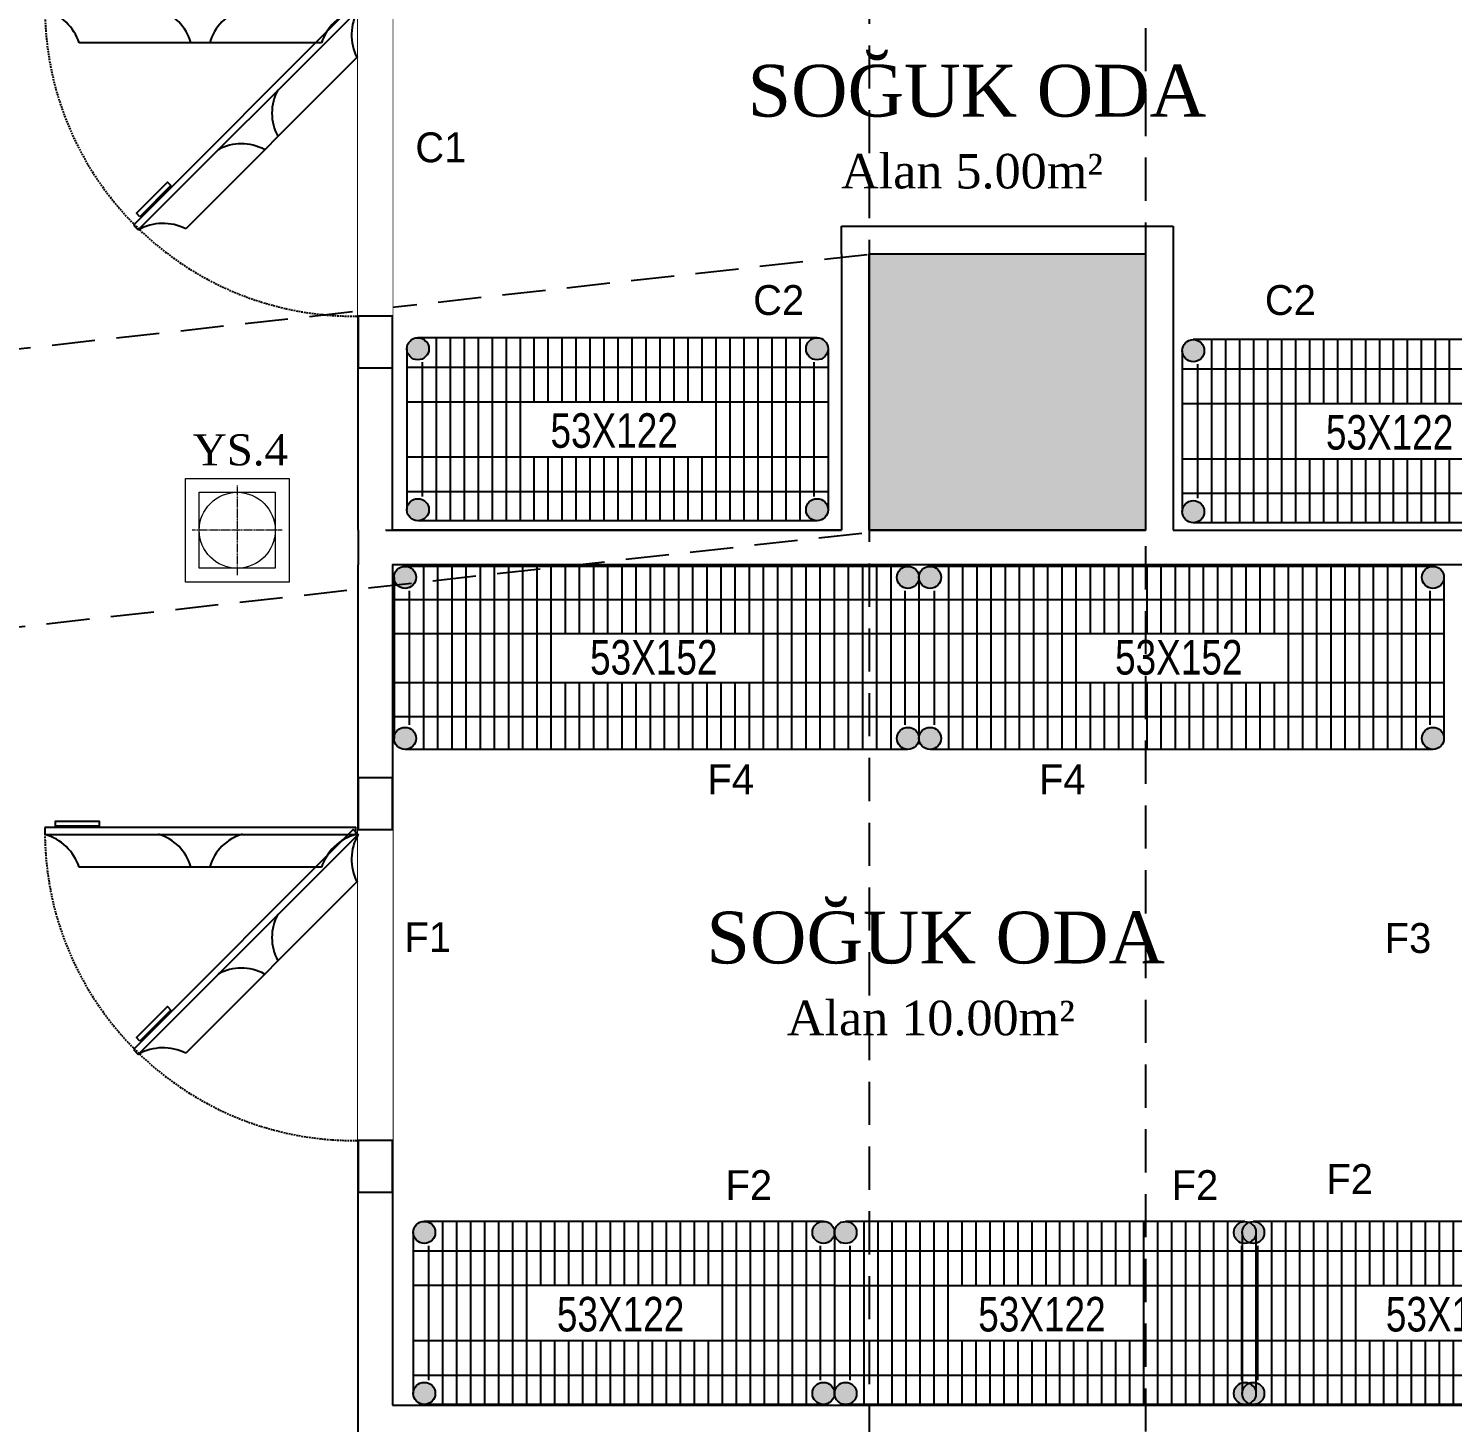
# Model space of a CAD drawing. Header units: millimetres. Extents: x -29311 to -3405, y 28913 to 42880.
# Drawn here: x -23835.2 to -23422.9, y 40024.5 to 40428 of the extents above; entities that cross this region are included whole.
import ezdxf
from ezdxf.enums import TextEntityAlignment as Align

# ---------------------------------------------------------------- set-up
doc = ezdxf.new("R2010")
doc.units = ezdxf.units.MM
doc.set_wipeout_variables(frame=1)
for name, pattern in [('DASHED', [0.75, 0.5, -0.25]), ('DASHED2', [0.375, 0.25, -0.125]), ('HIDDEN', [0.375, 0.25, -0.125])]:
    doc.linetypes.add(name, pattern=pattern)
for name, color, linetype in [('A-BA', 1, 'Continuous'), ('A-BA-HIDDEN', 136, 'HIDDEN'), ('A-MERDIVEN', 125, 'Continuous'), ('A-TEFRIS', 251, 'Continuous'), ('A-YAZI', 136, 'Continuous'), ('Duvar-200 cm', 7, 'Continuous'), ('Kıtc-002 Çizgi', 7, 'Continuous'), ('Kıtc-034 Soğuk Oda', 1, 'Continuous'), ('YRNO', 7, 'Continuous')]:
    doc.layers.add(name, color=color, linetype=linetype)
for name, color, linetype, lineweight in [('continious2', 253, 'Continuous', 25), ('PLAN', 253, 'Continuous', 15), ('s-depo', 140, 'Continuous', 25), ('tarama-betonarme', 252, 'Continuous', 13), ('yerizg-a', 7, 'Continuous', 15), ('yerizg-b', 7, 'Continuous', 9)]:
    doc.layers.add(name, color=color, linetype=linetype, lineweight=lineweight)
doc.styles.add('ROMANS', font='romans')
doc.styles.add('style1', font='turkce.shx', dxfattribs={"height": 100})
doc.styles.add('TAKSİM', font='GOTHIC.TTF', dxfattribs={"height": 20})
doc.styles.add('YAZ-50', font='times.ttf', dxfattribs={"width": 0.9})

# ---------------------------------------------------------------- blocks, each defined once
blk = doc.blocks.new('Y-SIFON')
at = {"layer": 'yerizg-a', "color": 0, "linetype": 'Continuous'}
blk.add_circle((0, 0), 11, dxfattribs=at)
at = {"layer": 'yerizg-b', "color": 0, "linetype": 'DASHED2'}
for points in [[(0, 13), (0, -13)], [(-13, 0), (13, 0)]]:
    blk.add_lwpolyline(points, dxfattribs=at)
blk = doc.blocks.new('1bs-yk33a')
at = {"layer": 'yerizg-a', "color": 0}
blk.add_lwpolyline([(0, 0), (30, 0), (30, -30), (0, -30)], close=True, dxfattribs=at)
at = {"layer": 'yerizg-b', "color": 0}
blk.add_lwpolyline([(4, -4), (26, -4), (26, -26), (4, -26)], close=True, dxfattribs=at)
at = {"layer": 'PLAN', "color": 0, "linetype": 'Continuous'}
blk.add_blockref('Y-SIFON', (15, -15), dxfattribs=at)
at = {"layer": 'YRNO', "linetype": 'Continuous', "style": 'ROMANS', "width": 0.8}
blk.add_attdef('YRNO', text='', height=10, dxfattribs=at).set_placement((16, -40), align=Align.MIDDLE)
blk = doc.blocks.new('A$C60E3056A')
at = {"layer": 'Kıtc-034 Soğuk Oda', "color": 3}
blk.add_line((13.32, 80.05), (13.32, 9.95), dxfattribs=at)
for points in [[(1.83, 0), (3.83, 0), (3.83, 90), (1.83, 90)], [(1.44, 3.03), (0, 3.03), (0, 15.75), (1.44, 15.75)]]:
    blk.add_lwpolyline(points, close=True, dxfattribs=at)
for centre, radius, start, end in [((17.93, 93.95), 14.65, 195.6381, 251.6489), ((17.17, 61.16), 14, 196.3254, 253.6365), ((17.17, 28.84), 14, 106.3635, 163.6746), ((17.93, -3.95), 14.65, 108.3511, 164.3619)]:
    blk.add_arc(centre, radius, start, end, dxfattribs=at)
blk = doc.blocks.new('A$C4A7C2E03')
at = {"layer": 'Kıtc-034 Soğuk Oda', "color": 254}
blk.add_line((80.05, 0), (9.95, 0), dxfattribs=at)
for points in [[(3.03, 11.89), (3.03, 13.32), (15.75, 13.32), (15.75, 11.89)], [(0, 11.49), (0, 9.49), (90, 9.49), (90, 11.49)]]:
    blk.add_lwpolyline(points, close=True, dxfattribs=at)
for centre, radius, start, end in [((-3.95, -4.61), 14.65, 18.3511, 74.3619), ((28.84, -3.84), 14, 16.3635, 73.6746), ((61.16, -3.84), 14, 106.3254, 163.6365), ((93.95, -4.61), 14.65, 105.6381, 161.6489)]:
    blk.add_arc(centre, radius, start, end, dxfattribs=at)
blk = doc.blocks.new('A$C65962AFD')
at = {"color": 3}
blk.add_wipeout([(90.69, 105), (90.69, 15), (100.69, 15), (100.69, 105)], dxfattribs=at).dxf.layer = 'Kıtc-034 Soğuk Oda'
at = {"layer": 'Kıtc-002 Çizgi', "color": 254, "linetype": 'DASHED'}
blk.add_arc((89.46, 104.46), 89.47, 180.9342, 270.7837, dxfattribs=at)
at = {"layer": 'Kıtc-034 Soğuk Oda'}
for points in [[(100.69, 105), (100.69, 120), (90.69, 120), (90.69, 105)], [(100.69, 0), (100.69, 15), (90.69, 15), (90.69, 0)]]:
    blk.add_lwpolyline(points, close=True, dxfattribs=at)
at = {"layer": 'Kıtc-002 Çizgi'}
blk.add_blockref('A$C4A7C2E03', (0, 94.09), dxfattribs=at)
at = {"layer": 'Kıtc-002 Çizgi', "rotation": 315}
blk.add_blockref('A$C60E3056A', (24.34, 42.65), dxfattribs=at)
blk = doc.blocks.new('53x122 tel')
at = {"lineweight": -2}
h = blk.add_hatch(color=256, dxfattribs=at)
h.paths.add_polyline_path([(-3.2, 46.6, 1), (3.2, 46.6, 1)])
h.paths.add_polyline_path([(3.2, 0, 1), (-3.2, 0, 1)])
h = blk.add_hatch(color=256, dxfattribs=at)
h.paths.add_polyline_path([(112.4, 46.6, 1), (118.8, 46.6, 1)])
h.paths.add_polyline_path([(112.4, 0, 1), (118.8, 0, 1)])
for p, q in [((115.6, 49.8), (0, 49.8)), ((-3.2, 46.59), (-3.2, 0)), ((118.8, 46.59), (118.8, 0)), ((115.6, -3.2), (0, -3.2))]:
    blk.add_line(p, q)
for centre in [(0, 46.6), (115.6, 46.6), (0, 0), (115.6, 0)]:
    blk.add_circle(centre, 3.2)
at = {"layer": 'continious2'}
for p, q in [((5.28, 49.8), (5.28, -3.2)), ((9.33, 49.8), (9.33, -3.2)), ((13.38, 49.8), (13.38, -3.2)), ((17.43, 49.8), (17.43, -3.2)), ((21.48, 49.8), (21.48, -3.2)), ((25.53, 49.8), (25.53, -3.2)), ((29.58, 49.8), (29.58, -3.2)), ((33.63, 49.8), (33.63, 31.3)), ((37.68, 49.8), (37.68, 31.3)), ((41.73, 49.8), (41.73, 31.3)), ((45.78, 49.8), (45.78, 31.3)), ((49.83, 49.8), (49.83, 31.3)), ((53.88, 49.8), (53.88, 31.3)), ((57.93, 49.8), (57.93, 31.3)), ((61.98, 49.8), (61.98, 31.3)), ((66.03, 49.8), (66.03, 31.3)), ((70.08, 49.8), (70.08, 31.3)), ((74.13, 49.8), (74.13, 31.3)), ((78.18, 49.8), (78.18, 31.3)), ((82.23, 49.8), (82.23, 31.3)), ((86.28, 49.8), (86.28, -3.2)), ((90.33, 49.8), (90.33, -3.2)), ((94.38, 49.8), (94.38, -3.2)), ((98.43, 49.8), (98.43, -3.2)), ((102.48, 49.8), (102.48, -3.2)), ((106.53, 49.8), (106.53, -3.2)), ((110.58, 49.8), (110.58, -3.2)), ((-3.2, 41.3), (118.8, 41.3)), ((1.23, 42.71), (1.23, 3.89)), ((114.63, 42.71), (114.63, 3.89)), ((-3.2, 31.3), (118.8, 31.3)), ((-3.2, 15.3), (118.8, 15.3)), ((33.63, 15.3), (33.63, -3.2)), ((37.68, 15.3), (37.68, -3.2)), ((41.73, 15.3), (41.73, -3.2)), ((45.78, 15.3), (45.78, -3.2)), ((49.83, 15.3), (49.83, -3.2)), ((53.88, 15.3), (53.88, -3.2)), ((57.93, 15.3), (57.93, -3.2)), ((61.98, 15.3), (61.98, -3.2)), ((66.03, 15.3), (66.03, -3.2)), ((70.08, 15.3), (70.08, -3.2)), ((74.13, 15.3), (74.13, -3.2)), ((78.18, 15.3), (78.18, -3.2)), ((82.23, 15.3), (82.23, -3.2)), ((-3.2, 5.3), (118.8, 5.3))]:
    blk.add_line(p, q, dxfattribs=at)
at = {"style": 'style1', "width": 0.8}
blk.add_text('53X122', height=10, dxfattribs=at).set_placement((38.41, 17.95))
blk = doc.blocks.new('53x152 tel')
at = {"lineweight": -2}
h = blk.add_hatch(color=256, dxfattribs=at)
h.paths.add_polyline_path([(3.2, 46.6, 1), (-3.2, 46.6, 1)])
h.paths.add_polyline_path([(-3.2, 0, 1), (3.2, 0, 1)])
h = blk.add_hatch(color=256, dxfattribs=at)
h.paths.add_polyline_path([(142.4, 46.6, 1), (148.8, 46.6, 1)])
h.paths.add_polyline_path([(142.4, 0, 1), (148.8, 0, 1)])
for p, q in [((145.6, 49.8), (0, 49.8)), ((-3.2, 46.59), (-3.2, 0)), ((148.8, 46.59), (148.8, 0)), ((145.6, -3.2), (0, -3.2))]:
    blk.add_line(p, q)
for centre in [(0, 46.6), (145.6, 46.6), (0, 0), (145.6, 0)]:
    blk.add_circle(centre, 3.2)
at = {"layer": 'continious2'}
for p, q in [((5.33, 49.8), (5.33, -3.2)), ((9.43, 49.8), (9.43, -3.2)), ((13.53, 49.8), (13.53, -3.2)), ((17.63, 49.8), (17.63, -3.2)), ((21.73, 49.8), (21.73, -3.2)), ((25.83, 49.8), (25.83, -3.2)), ((29.93, 49.8), (29.93, -3.2)), ((34.03, 49.8), (34.03, -3.2)), ((38.13, 49.8), (38.13, -3.2)), ((42.23, 49.8), (42.23, -3.2)), ((46.33, 49.8), (46.33, 30.38)), ((50.43, 49.8), (50.43, 30.38)), ((54.53, 49.8), (54.53, 30.38)), ((58.63, 49.8), (58.63, 30.38)), ((62.73, 49.8), (62.73, 30.38)), ((66.83, 49.8), (66.83, 30.38)), ((70.93, 49.8), (70.93, 30.38)), ((75.03, 49.8), (75.03, 30.38)), ((79.13, 49.8), (79.13, 30.38)), ((83.23, 49.8), (83.23, 30.38)), ((87.33, 49.8), (87.33, 30.38)), ((91.43, 49.8), (91.43, 30.38)), ((95.53, 49.8), (95.53, 30.38)), ((99.63, 49.8), (99.63, 30.38)), ((103.73, 49.8), (103.73, -3.2)), ((107.83, 49.8), (107.83, -3.2)), ((111.93, 49.8), (111.93, -3.2)), ((116.03, 49.8), (116.03, -3.2)), ((120.13, 49.8), (120.13, -3.2)), ((124.23, 49.8), (124.23, -3.2)), ((128.33, 49.8), (128.33, -3.2)), ((132.43, 49.8), (132.43, -3.2)), ((136.53, 49.8), (136.53, -3.2)), ((140.63, 49.8), (140.63, -3.2)), ((1.23, 42.71), (1.23, 3.89)), ((144.73, 42.71), (144.73, 3.89)), ((-3.2, 40.23), (148.8, 40.23)), ((-3.2, 30.38), (148.8, 30.38)), ((-3.2, 16.21), (148.8, 16.21)), ((46.33, 16.21), (46.33, -3.2)), ((50.43, 16.21), (50.43, -3.2)), ((54.53, 16.21), (54.53, -3.2)), ((58.63, 16.21), (58.63, -3.2)), ((62.73, 16.21), (62.73, -3.2)), ((66.83, 16.21), (66.83, -3.2)), ((70.93, 16.21), (70.93, -3.2)), ((75.03, 16.21), (75.03, -3.2)), ((79.13, 16.21), (79.13, -3.2)), ((83.23, 16.21), (83.23, -3.2)), ((87.33, 16.21), (87.33, -3.2)), ((91.43, 16.21), (91.43, -3.2)), ((95.53, 16.21), (95.53, -3.2)), ((99.63, 16.21), (99.63, -3.2)), ((-3.2, 6.37), (148.8, 6.37))]:
    blk.add_line(p, q, dxfattribs=at)
at = {"style": 'style1', "width": 0.8}
blk.add_text('53X152', height=10, dxfattribs=at).set_placement((53.57, 18.48))
blk = doc.blocks.new('2. bodrum kat kirişileri')
at = {"layer": 'A-BA-HIDDEN', "ltscale": 50}
for points in [[(146.63, -21214.56), (3432.13, -21214.56), (3432.13, -22464.94)], [(146.63, -21294.56), (3352.13, -21294.56), (3352.13, -22464.94)], [(2947.78, -22074.94), (3352.63, -22029.94)], [(2964.86, -22153.54), (3352.13, -22110.49)]]:
    blk.add_lwpolyline(points, dxfattribs=at)

msp = doc.modelspace()

# ---------------------------------------------------------------- hatches: boundary and pattern name
at = {"layer": 'tarama-betonarme'}
h = msp.add_hatch(dxfattribs=at)
h.set_pattern_fill('ANSI35', color=256, scale=25, style=0)
h.set_pattern_definition([(45, (-75202.6075, 54657.0166), (-4.4194174, 4.4194174), []), (45, (-75198.188, 54657.0166), (-4.4194174, 4.4194174), [7.8125, -1.5625, 0, -1.5625])])
h.paths.add_polyline_path([(-24504.05, 40282.77), (-24200.05, 40282.77), (-24200.05, 40317.77), (-24504.05, 40317.77)])
h.paths.add_polyline_path([(-24014.05, 39847.77), (-23979.05, 39847.77), (-23979.05, 40317.77), (-24014.05, 40317.77)])
h.paths.add_polyline_path([(-23591.79, 40362.77), (-23511.79, 40362.77), (-23511.79, 40282.77), (-23591.79, 40282.77)])
h.paths.add_polyline_path([(-23591.79, 39927.77), (-23511.79, 39927.77), (-23511.79, 39847.77), (-23591.79, 39847.77)])
h.paths.add_polyline_path([(-24307.28, 41178.15), (-24227.28, 41178.15), (-24227.28, 41098.15), (-24307.28, 41098.15)])

# ---------------------------------------------------------------- linework, layer by layer
at = {"layer": 'A-BA'}
msp.add_lwpolyline([(-23591.79, 40362.77), (-23511.79, 40362.77), (-23511.79, 40282.77), (-23591.79, 40282.77)], close=True, dxfattribs=at)
msp.add_lwpolyline([(-23591.79, 40362.77), (-23511.79, 40362.77), (-23511.79, 40282.77), (-23591.79, 40282.77)], close=True, dxfattribs=at)
at = {"layer": 'Duvar-200 cm'}
for p, q in [((-23591.79, 40362.76), (-23591.79, 40282.77)), ((-23511.79, 40362.76), (-23511.79, 40282.77)), ((-23591.79, 40272.77), (-23729.79, 40272.77))]:
    msp.add_line(p, q, dxfattribs=at)
at = {"layer": 's-depo', "linetype": 'Continuous'}
for p, q in [((-23739.79, 40282.77), (-23739.79, 40457.26)), ((-23729.79, 40282.77), (-23729.79, 40449.76)), ((-23599.79, 40362.76), (-23599.79, 40370.76)), ((-23599.79, 40370.76), (-23503.79, 40370.76)), ((-23503.79, 40370.76), (-23503.79, 40282.77)), ((-23599.79, 40362.76), (-23599.79, 40282.77)), ((-23739.79, 40282.77), (-23739.79, 40272.77)), ((-23599.79, 40282.77), (-23729.79, 40282.77)), ((-23663.09, 40272.77), (-23729.79, 40272.77))]:
    msp.add_line(p, q, dxfattribs=at)
for points in [[(-23731.79, 40282.77), (-23731.79, 40282.77), (-23599.79, 40282.77)], [(-23591.79, 40282.77), (-23511.79, 40282.77)], [(-23503.79, 40282.77), (-23357.93, 40282.77)], [(-23739.79, 40019.51), (-23739.79, 40272.77)]]:
    msp.add_lwpolyline(points, dxfattribs=at)
msp.add_lwpolyline([(-23729.79, 40029.51), (-23359.79, 40029.51), (-23359.79, 40272.77), (-23729.79, 40272.77)], close=True, dxfattribs=at)

# ---------------------------------------------------------------- block references
at = {"lineweight": -2}
for name, p in [('53x122 tel', (-23722.49, 40288.7)), ('53x122 tel', (-23497.98, 40288.17)), ('53x152 tel', (-23726.19, 40222.53)), ('53x152 tel', (-23574.19, 40222.53)), ('53x122 tel', (-23720.64, 40032.92)), ('53x122 tel', (-23598.64, 40032.91)), ('53x122 tel', (-23480.62, 40032.91))]:
    msp.add_blockref(name, p, dxfattribs=at)
at = {"layer": 'A-TEFRIS', "rotation": 270}
msp.add_blockref('1bs-yk33a', (-23759.79, 40297.77), dxfattribs=at)

# ---------------------------------------------------------------- texts
at = {"style": 'TAKSİM'}
for s, p in [('C1', (-23715.83, 40389.3)), ('C2', (-23618.02, 40345.1)), ('C2', (-23469.86, 40345.1)), ('F4', (-23631.89, 40206.36)), ('F4', (-23535.89, 40206.36)), ('F1', (-23719.62, 40160.69)), ('F3', (-23435.8, 40160.43)), ('F2', (-23626.66, 40088.91)), ('F2', (-23497.48, 40088.91)), ('F2', (-23452.68, 40090.65))]:
    msp.add_text(s, height=8.64, dxfattribs=at).set_placement(p, align=Align.CENTER)
at = {"layer": 'A-YAZI', "style": 'YAZ-50'}
for s, height, p in [(' SOĞUK ODA', 15, (-23563.46, 40402.52)), ('Alan 5.00m²', 10, (-23562.04, 40381.72)), (' SOĞUK ODA', 15, (-23575.37, 40157.4)), ('Alan 10.00m²', 10, (-23573.96, 40136.6))]:
    msp.add_text(s, height=height, dxfattribs=at).set_placement(p, align=Align.CENTER)
at = {"layer": 'A-YAZI', "color": 7, "style": 'YAZ-50'}
msp.add_text('YS.4', height=9, dxfattribs=at).set_placement((-23773.86, 40301.57), align=Align.CENTER)

# ---------------------------------------------------------------- next in the draw order: block references
at = {"layer": 'Kıtc-034 Soğuk Oda', "rotation": 0.0001398208479348}
msp.add_blockref('A$C65962AFD', (-23830.47, 40091.14), dxfattribs=at)

# ---------------------------------------------------------------- next in the draw order: block references
at = {"layer": 'A-MERDIVEN'}
msp.add_blockref('2. bodrum kat kirişileri', (-26943.91, 62392.7), dxfattribs=at)

# ---------------------------------------------------------------- next in the draw order: block references
at = {"layer": 's-depo', "linetype": 'Continuous', "rotation": 0.0001398208479348}
msp.add_blockref('A$C65962AFD', (-23830.47, 40329.76), dxfattribs=at)

doc.saveas('drawing.dxf')
